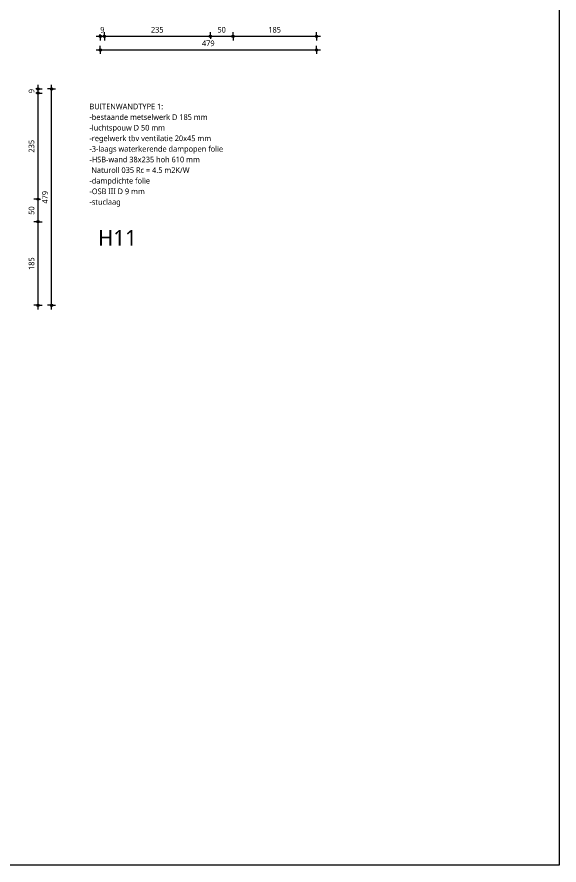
# Model space of a CAD drawing. Header units: millimetres. Extents: x 2125 to 5374, y 989 to 5495.
# Drawn here: x 4173 to 5374, y 989 to 2867 of the extents above; entities that cross this region are included whole.
import ezdxf

# ---------------------------------------------------------------- set-up
doc = ezdxf.new("R2010")
doc.units = ezdxf.units.MM
for name, color, linetype, lineweight in [('A-ANNO-DIMS', 211, 'Continuous', 13), ('A-ANNO-DIMS-5', 211, 'Continuous', 13), ('A-DETL', 90, 'Continuous', 13), ('G-ANNO-TEXT', 231, 'Continuous', 13)]:
    doc.layers.add(name, color=color, linetype=linetype, lineweight=lineweight)
doc.styles.add('Segoe UI_2', font='segoeui.ttf', dxfattribs={"height": 12.5})
doc.styles.add('Segoe UI_5', font='segoeui.ttf', dxfattribs={"height": 35})
doc.styles.add('Segoe UI_B', font='segoeui.ttf', dxfattribs={"height": 12.5})
doc.dimstyles.new('2_5_mm', dxfattribs={"dimscale": 304.8, "dimtxt": 13.092049, "dimasz": 0.016404, "dimexe": 0.029528, "dimexo": 0.0625, "dimgap": 0.014764, "dimtad": 1, "dimdec": 0, "dimzin": 0, "dimdsep": 46, "dimtxsty": 'Segoe UI_2', "dimblk1": 'DOTBLANK', "dimblk2": 'DOTBLANK', "dimsah": 1, "dimcen": 0.09, "dimdle": 0.029528, "dimazin": 0, "dimtfac": 1, "dimtdec": 4, "dimtix": 1, "dimtmove": 0, "dimatfit": 3, "dimfxl": 0.029528, "dimfxlon": 1, "dimtvp": 1, "dimtfill": 1, "dimtolj": 1, "dimtzin": 0, "dimarcsym": 2})

# ---------------------------------------------------------------- blocks, each defined once
blk = doc.blocks.new('DIMBLOCK1-Details Restauratie 1-5')
at = {"layer": 'A-ANNO-DIMS-5'}
for p, q in [((4349.1, 2824.3), (4367.1, 2824.3)), ((4358.1, 2824.3), (4358.1, 2833.3)), ((4358.1, 2824.3), (4358.1, 2815.3)), ((4367.1, 2824.3), (4367.1, 2833.3)), ((4367.1, 2824.3), (4367.1, 2815.3))]:
    blk.add_line(p, q, dxfattribs=at)
for centre in [(4358.1, 2824.3), (4367.1, 2824.3)]:
    blk.add_circle(centre, 2.5, dxfattribs=at)
at = {"layer": 'A-ANNO-DIMS-5', "color": 0, "insert": (4357.8, 2845.1), "char_height": 12.5, "width": 11.426, "attachment_point": 1, "line_spacing_factor": 1.142579, "style": 'Segoe UI_2', "bg_fill": 3, "box_fill_scale": 1.25, "bg_fill_color": 9, "bg_fill_true_color": 13158600, "bg_fill_transparency": 0}
blk.add_mtext('9', dxfattribs=at)
blk = doc.blocks.new('_DotBlank')
at = {"color": 0, "linetype": 'ByBlock', "lineweight": -2}
blk.add_line((-0.5, 0), (-1, 0), dxfattribs=at)
blk.add_circle((0, 0), 0.5, dxfattribs=at)
blk = doc.blocks.new('DIMBLOCK2-Details Restauratie 1-5')
at = {"layer": 'A-ANNO-DIMS-5'}
for p, q in [((4367.1, 2824.3), (4367.1, 2833.3)), ((4367.1, 2824.3), (4602.1, 2824.3)), ((4367.1, 2824.3), (4367.1, 2815.3)), ((4602.1, 2824.3), (4602.1, 2833.3)), ((4602.1, 2824.3), (4602.1, 2815.3))]:
    blk.add_line(p, q, dxfattribs=at)
for centre in [(4367.1, 2824.3), (4602.1, 2824.3)]:
    blk.add_circle(centre, 2.5, dxfattribs=at)
at = {"layer": 'A-ANNO-DIMS-5', "color": 0, "insert": (4470.3, 2845.1), "char_height": 12.5, "width": 34.277, "attachment_point": 1, "line_spacing_factor": 1.142579, "style": 'Segoe UI_2', "bg_fill": 3, "box_fill_scale": 1.25, "bg_fill_color": 9, "bg_fill_true_color": 13158600, "bg_fill_transparency": 0}
blk.add_mtext('235', dxfattribs=at)
blk = doc.blocks.new('DIMBLOCK3-Details Restauratie 1-5')
at = {"layer": 'A-ANNO-DIMS-5'}
for p, q in [((4602.1, 2824.3), (4602.1, 2833.3)), ((4602.1, 2824.3), (4652.1, 2824.3)), ((4602.1, 2824.3), (4602.1, 2815.3)), ((4652.1, 2824.3), (4652.1, 2833.3)), ((4652.1, 2824.3), (4652.1, 2815.3))]:
    blk.add_line(p, q, dxfattribs=at)
for centre in [(4602.1, 2824.3), (4652.1, 2824.3)]:
    blk.add_circle(centre, 2.5, dxfattribs=at)
at = {"layer": 'A-ANNO-DIMS-5', "color": 0, "insert": (4617.6, 2845.1), "char_height": 12.5, "width": 22.852, "attachment_point": 1, "line_spacing_factor": 1.142579, "style": 'Segoe UI_2', "bg_fill": 3, "box_fill_scale": 1.25, "bg_fill_color": 9, "bg_fill_true_color": 13158600, "bg_fill_transparency": 0}
blk.add_mtext('50', dxfattribs=at)
blk = doc.blocks.new('DIMBLOCK4-Details Restauratie 1-5')
at = {"layer": 'A-ANNO-DIMS-5'}
for p, q in [((4652.1, 2824.3), (4652.1, 2833.3)), ((4652.1, 2824.3), (4846.1, 2824.3)), ((4652.1, 2824.3), (4652.1, 2815.3)), ((4837.1, 2824.3), (4837.1, 2833.3)), ((4837.1, 2824.3), (4837.1, 2815.3))]:
    blk.add_line(p, q, dxfattribs=at)
for centre in [(4652.1, 2824.3), (4837.1, 2824.3)]:
    blk.add_circle(centre, 2.5, dxfattribs=at)
at = {"layer": 'A-ANNO-DIMS-5', "color": 0, "insert": (4730.3, 2845.1), "char_height": 12.5, "width": 34.277, "attachment_point": 1, "line_spacing_factor": 1.142579, "style": 'Segoe UI_2', "bg_fill": 3, "box_fill_scale": 1.25, "bg_fill_color": 9, "bg_fill_true_color": 13158600, "bg_fill_transparency": 0}
blk.add_mtext('185', dxfattribs=at)
blk = doc.blocks.new('DIMBLOCK181-Details Restauratie 1-5')
at = {"layer": 'A-ANNO-DIMS-5'}
for p, q in [((4220.1, 2413.7), (4211.1, 2413.7)), ((4220.1, 2219.7), (4220.1, 2413.7)), ((4220.1, 2413.7), (4229.1, 2413.7)), ((4220.1, 2228.7), (4211.1, 2228.7)), ((4220.1, 2228.7), (4229.1, 2228.7))]:
    blk.add_line(p, q, dxfattribs=at)
for centre in [(4220.1, 2413.7), (4220.1, 2228.7)]:
    blk.add_circle(centre, 2.5, dxfattribs=at)
at = {"layer": 'A-ANNO-DIMS-5', "color": 0, "insert": (4199.3, 2306.9), "char_height": 12.5, "width": 34.277, "attachment_point": 1, "rotation": 90, "line_spacing_factor": 1.142579, "style": 'Segoe UI_2', "bg_fill": 3, "box_fill_scale": 1.25, "bg_fill_color": 9, "bg_fill_true_color": 13158600, "bg_fill_transparency": 0}
blk.add_mtext('185', dxfattribs=at)
blk = doc.blocks.new('DIMBLOCK182-Details Restauratie 1-5')
at = {"layer": 'A-ANNO-DIMS-5'}
for p, q in [((4220.1, 2463.7), (4211.1, 2463.7)), ((4220.1, 2413.7), (4220.1, 2463.7)), ((4220.1, 2463.7), (4229.1, 2463.7)), ((4220.1, 2413.7), (4211.1, 2413.7)), ((4220.1, 2413.7), (4229.1, 2413.7))]:
    blk.add_line(p, q, dxfattribs=at)
for centre in [(4220.1, 2463.7), (4220.1, 2413.7)]:
    blk.add_circle(centre, 2.5, dxfattribs=at)
at = {"layer": 'A-ANNO-DIMS-5', "color": 0, "insert": (4199.3, 2429.1), "char_height": 12.5, "width": 22.852, "attachment_point": 1, "rotation": 90, "line_spacing_factor": 1.142579, "style": 'Segoe UI_2', "bg_fill": 3, "box_fill_scale": 1.25, "bg_fill_color": 9, "bg_fill_true_color": 13158600, "bg_fill_transparency": 0}
blk.add_mtext('50', dxfattribs=at)
blk = doc.blocks.new('DIMBLOCK183-Details Restauratie 1-5')
at = {"layer": 'A-ANNO-DIMS-5'}
for p, q in [((4220.1, 2698.7), (4211.1, 2698.7)), ((4220.1, 2463.7), (4220.1, 2698.7)), ((4220.1, 2698.7), (4229.1, 2698.7)), ((4220.1, 2463.7), (4211.1, 2463.7)), ((4220.1, 2463.7), (4229.1, 2463.7))]:
    blk.add_line(p, q, dxfattribs=at)
for centre in [(4220.1, 2698.7), (4220.1, 2463.7)]:
    blk.add_circle(centre, 2.5, dxfattribs=at)
at = {"layer": 'A-ANNO-DIMS-5', "color": 0, "insert": (4199.3, 2566.9), "char_height": 12.5, "width": 34.277, "attachment_point": 1, "rotation": 90, "line_spacing_factor": 1.142579, "style": 'Segoe UI_2', "bg_fill": 3, "box_fill_scale": 1.25, "bg_fill_color": 9, "bg_fill_true_color": 13158600, "bg_fill_transparency": 0}
blk.add_mtext('235', dxfattribs=at)
blk = doc.blocks.new('DIMBLOCK184-Details Restauratie 1-5')
at = {"layer": 'A-ANNO-DIMS-5'}
for p, q in [((4220.1, 2707.7), (4211.1, 2707.7)), ((4220.1, 2698.7), (4220.1, 2716.7)), ((4220.1, 2707.7), (4229.1, 2707.7)), ((4220.1, 2698.7), (4211.1, 2698.7)), ((4220.1, 2698.7), (4229.1, 2698.7))]:
    blk.add_line(p, q, dxfattribs=at)
for centre in [(4220.1, 2707.7), (4220.1, 2698.7)]:
    blk.add_circle(centre, 2.5, dxfattribs=at)
at = {"layer": 'A-ANNO-DIMS-5', "color": 0, "insert": (4199.3, 2698.4), "char_height": 12.5, "width": 11.426, "attachment_point": 1, "rotation": 90, "line_spacing_factor": 1.142579, "style": 'Segoe UI_2', "bg_fill": 3, "box_fill_scale": 1.25, "bg_fill_color": 9, "bg_fill_true_color": 13158600, "bg_fill_transparency": 0}
blk.add_mtext('9', dxfattribs=at)
blk = doc.blocks.new('DIMBLOCK185-Details Restauratie 1-5')
at = {"layer": 'A-ANNO-DIMS-5'}
for p, q in [((4250.1, 2707.7), (4241.1, 2707.7)), ((4250.1, 2219.7), (4250.1, 2716.7)), ((4250.1, 2707.7), (4259.1, 2707.7)), ((4250.1, 2228.7), (4241.1, 2228.7)), ((4250.1, 2228.7), (4259.1, 2228.7))]:
    blk.add_line(p, q, dxfattribs=at)
for centre in [(4250.1, 2707.7), (4250.1, 2228.7)]:
    blk.add_circle(centre, 2.5, dxfattribs=at)
at = {"layer": 'A-ANNO-DIMS-5', "color": 0, "insert": (4229.3, 2453.9), "char_height": 12.5, "width": 34.277, "attachment_point": 1, "rotation": 90, "line_spacing_factor": 1.142579, "style": 'Segoe UI_2', "bg_fill": 3, "box_fill_scale": 1.25, "bg_fill_color": 9, "bg_fill_true_color": 13158600, "bg_fill_transparency": 0}
blk.add_mtext('479', dxfattribs=at)
blk = doc.blocks.new('DIMBLOCK189-Details Restauratie 1-5')
at = {"layer": 'A-ANNO-DIMS-5'}
for p, q in [((4358.1, 2794.3), (4358.1, 2803.3)), ((4837.1, 2794.3), (4837.1, 2803.3)), ((4349.1, 2794.3), (4846.1, 2794.3)), ((4358.1, 2794.3), (4358.1, 2785.3)), ((4837.1, 2794.3), (4837.1, 2785.3))]:
    blk.add_line(p, q, dxfattribs=at)
for centre in [(4358.1, 2794.3), (4837.1, 2794.3)]:
    blk.add_circle(centre, 2.5, dxfattribs=at)
at = {"layer": 'A-ANNO-DIMS-5', "color": 0, "insert": (4583.3, 2815.1), "char_height": 12.5, "width": 34.277, "attachment_point": 1, "line_spacing_factor": 1.142579, "style": 'Segoe UI_2', "bg_fill": 3, "box_fill_scale": 1.25, "bg_fill_color": 9, "bg_fill_true_color": 13158600, "bg_fill_transparency": 0}
blk.add_mtext('479', dxfattribs=at)

msp = doc.modelspace()

# ---------------------------------------------------------------- linework, layer by layer
at = {"layer": 'A-DETL', "lineweight": 18}
for p, q in [((5374.367, 5494.535), (5374.367, 989.168)), ((5374.367, 989.168), (2125, 989.168))]:
    msp.add_line(p, q, dxfattribs=at)

# ---------------------------------------------------------------- texts
at = {"layer": 'G-ANNO-TEXT', "color": 7, "attachment_point": 1}
for s, insert, char_height, width, style in [('BUITENWANDTYPE 1:', (4334.018, 2675.178), 12.5, 218.059, 'Segoe UI_B'), ('-bestaande metselwerk D 185 mm', (4334.018, 2651.696), 12.5, 322.27837, 'Segoe UI_2'), ('-luchtspouw D 50 mm', (4334.018, 2628.215), 12.5, 208.43875, 'Segoe UI_2'), ('-regelwerk tbv ventilatie 20x45 mm', (4334.018, 2604.733), 12.5, 331.89863, 'Segoe UI_2'), ('-3-laags waterkerende dampopen folie', (4334.018, 2581.251), 12.5, 365.16866, 'Segoe UI_2'), ('-HSB-wand 38x235 hoh 610 mm', (4334.018, 2557.769), 12.5, 305.84378, 'Segoe UI_2'), (' Naturoll 035 Rc = 4.5 m2K/W', (4334.018, 2534.288), 12.5, 282.59484, 'Segoe UI_2'), ('-dampdichte folie', (4334.018, 2510.806), 12.5, 167.15184, 'Segoe UI_2'), ('-OSB III D 9 mm', (4334.018, 2487.324), 12.5, 151.91978, 'Segoe UI_2'), ('-stuclaag', (4334.018, 2463.842), 12.5, 85.37972, 'Segoe UI_2'), ('H11', (4353.055, 2395.472), 35, 109.0295, 'Segoe UI_5')]:
    msp.add_mtext(s, dxfattribs=dict(at, insert=insert, char_height=char_height, width=width, style=style))

# ---------------------------------------------------------------- dimensions: what is measured, and where the dimension line sits
at = {"layer": 'A-ANNO-DIMS'}
dim = msp.add_linear_dim(base=(4367.1, 2824.254), p1=(4358.1, 2833.254), p2=(4367.1, 2833.254), dimstyle='2_5_mm', override={"dimpost": '<>', "dimfxl": 9}, dxfattribs=at)
dim.commit()
dim.dimension.update_dxf_attribs({"geometry": 'DIMBLOCK1-Details Restauratie 1-5', "text_midpoint": (4362.6, 2835.218)})
dim = msp.add_linear_dim(base=(4220.104, 2413.664), p1=(4211.104, 2228.664), p2=(4211.104, 2413.664), angle=90, dimstyle='2_5_mm', override={"dimpost": '<>', "dimfxl": 185}, dxfattribs=at)
dim.commit()
dim.dimension.update_dxf_attribs({"geometry": 'DIMBLOCK181-Details Restauratie 1-5', "text_midpoint": (4209.105, 2321.164)})

# ---------------------------------------------------------------- next in the draw order: dimensions: what is measured, and where the dimension line sits
dim = msp.add_linear_dim(base=(4602.1, 2824.254), p1=(4367.1, 2833.254), p2=(4602.1, 2833.254), dimstyle='2_5_mm', override={"dimpost": '<>', "dimfxl": 235}, dxfattribs=at)
dim.commit()
dim.dimension.update_dxf_attribs({"geometry": 'DIMBLOCK2-Details Restauratie 1-5', "text_midpoint": (4484.6, 2835.218)})
dim = msp.add_linear_dim(base=(4220.104, 2463.664), p1=(4211.104, 2413.664), p2=(4211.104, 2463.664), angle=90, dimstyle='2_5_mm', override={"dimpost": '<>', "dimfxl": 50}, dxfattribs=at)
dim.commit()
dim.dimension.update_dxf_attribs({"geometry": 'DIMBLOCK182-Details Restauratie 1-5', "text_midpoint": (4209.14, 2438.664)})

# ---------------------------------------------------------------- next in the draw order: dimensions: what is measured, and where the dimension line sits
dim = msp.add_linear_dim(base=(4652.1, 2824.254), p1=(4602.1, 2833.254), p2=(4652.1, 2833.254), dimstyle='2_5_mm', override={"dimpost": '<>', "dimfxl": 50}, dxfattribs=at)
dim.commit()
dim.dimension.update_dxf_attribs({"geometry": 'DIMBLOCK3-Details Restauratie 1-5', "text_midpoint": (4627.1, 2835.218)})
dim = msp.add_linear_dim(base=(4220.104, 2698.664), p1=(4211.104, 2463.664), p2=(4211.104, 2698.664), angle=90, dimstyle='2_5_mm', override={"dimpost": '<>', "dimfxl": 235}, dxfattribs=at)
dim.commit()
dim.dimension.update_dxf_attribs({"geometry": 'DIMBLOCK183-Details Restauratie 1-5', "text_midpoint": (4209.14, 2581.164)})

# ---------------------------------------------------------------- next in the draw order: dimensions: what is measured, and where the dimension line sits
dim = msp.add_linear_dim(base=(4837.1, 2824.254), p1=(4652.1, 2833.254), p2=(4837.1, 2833.254), dimstyle='2_5_mm', override={"dimpost": '<>', "dimfxl": 185}, dxfattribs=at)
dim.commit()
dim.dimension.update_dxf_attribs({"geometry": 'DIMBLOCK4-Details Restauratie 1-5', "text_midpoint": (4744.6, 2835.253)})
dim = msp.add_linear_dim(base=(4220.104, 2707.664), p1=(4211.104, 2698.664), p2=(4211.104, 2707.664), angle=90, dimstyle='2_5_mm', override={"dimpost": '<>', "dimfxl": 9}, dxfattribs=at)
dim.commit()
dim.dimension.update_dxf_attribs({"geometry": 'DIMBLOCK184-Details Restauratie 1-5', "text_midpoint": (4209.14, 2703.164)})

# ---------------------------------------------------------------- next in the draw order: dimensions: what is measured, and where the dimension line sits
dim = msp.add_linear_dim(base=(4837.1, 2794.254), p1=(4358.1, 2803.254), p2=(4837.1, 2803.254), dimstyle='2_5_mm', override={"dimpost": '<>', "dimfxl": 479}, dxfattribs=at)
dim.commit()
dim.dimension.update_dxf_attribs({"geometry": 'DIMBLOCK189-Details Restauratie 1-5', "text_midpoint": (4597.6, 2805.218)})
dim = msp.add_linear_dim(base=(4250.104, 2707.664), p1=(4241.104, 2228.664), p2=(4241.104, 2707.664), angle=90, dimstyle='2_5_mm', override={"dimpost": '<>', "dimfxl": 479}, dxfattribs=at)
dim.commit()
dim.dimension.update_dxf_attribs({"geometry": 'DIMBLOCK185-Details Restauratie 1-5', "text_midpoint": (4239.14, 2468.164)})

doc.saveas('drawing.dxf')
